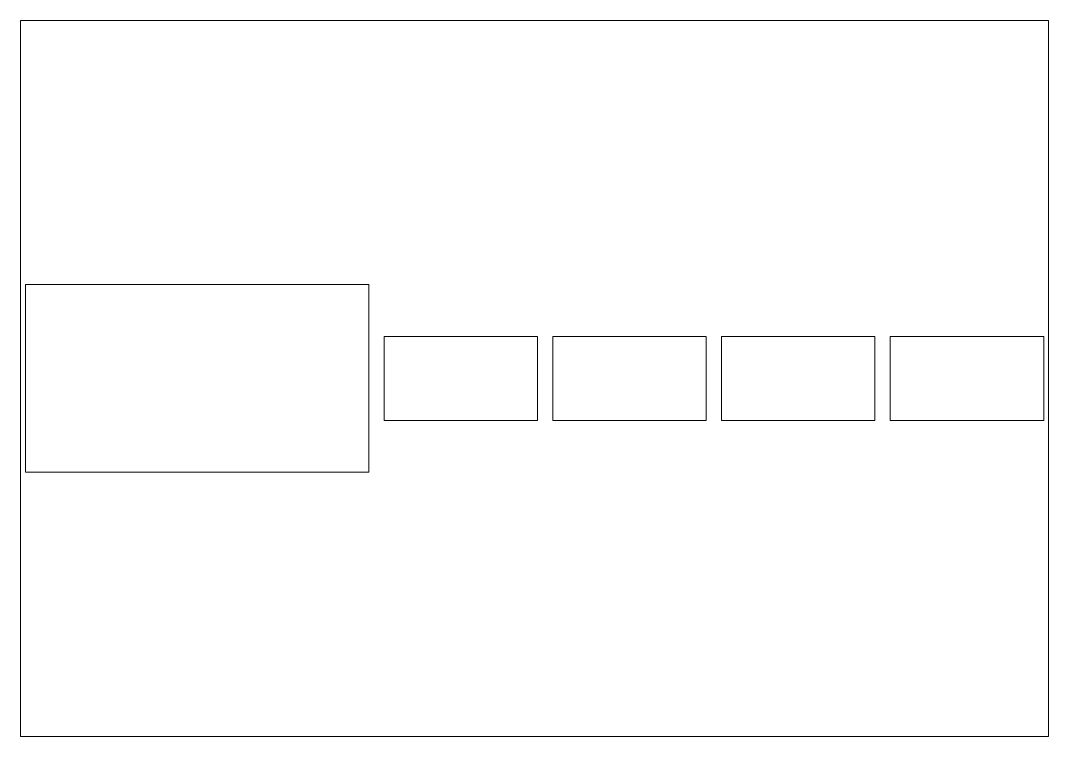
# Paper-space layout 'Layout2' of a CAD drawing. Header units: millimetres. Extents: x 29 to 259, y 20 to 180.
# The model-space entities are those that its viewports show. They can reach past a viewport. Long polylines and large blocks are cut down to what shows.
import ezdxf

# ---------------------------------------------------------------- set-up
doc = ezdxf.new("R2010")
doc.units = ezdxf.units.MM
doc.linetypes.add('Dash', pattern=[6.35, 3.175, -3.175])
doc.layers.add('G-ANNO-REFR', color=1, linetype='Dash', lineweight=18)
picture_1 = doc.add_image_def('image1.jpg', size_in_pixel=(886, 484))
picture_2 = doc.add_image_def('image2.jpg', size_in_pixel=(886, 484))
picture_3 = doc.add_image_def('image3.jpg', size_in_pixel=(1377, 755))
picture_4 = doc.add_image_def('image4.jpg', size_in_pixel=(1377, 755))
picture_5 = doc.add_image_def('image5.jpg', size_in_pixel=(1377, 755))

msp = doc.modelspace()

# ---------------------------------------------------------------- pictures from other files: only their frames are drawn
at = {"layer": 'G-ANNO-REFR'}
image = msp.add_image(picture_1, insert=(-225, -122.9), size_in_units=(450.1, 245.9), dxfattribs=at)
image.dxf.flags = 7
image = msp.add_image(picture_2, insert=(245.1, -54.9), size_in_units=(200.9, 109.8), dxfattribs=at)
image.dxf.flags = 7
image = msp.add_image(picture_3, insert=(466.2, -55.1), size_in_units=(201, 110.2), dxfattribs=at)
image.dxf.flags = 7
image = msp.add_image(picture_4, insert=(687.3, -55.1), size_in_units=(201, 110.2), dxfattribs=at)
image.dxf.flags = 7
image = msp.add_image(picture_5, insert=(908.4, -55.1), size_in_units=(201, 110.2), dxfattribs=at)
image.dxf.flags = 7

psp = doc.layouts.new('Layout2')

# ---------------------------------------------------------------- viewports
at = {"layer": '0'}
psp.add_viewport(center=(143.67, 100.09), size=(229.87, 160.1385), view_center_point=(442.18, 0), view_height=938.3559, dxfattribs=at)

doc.saveas('drawing.dxf')
